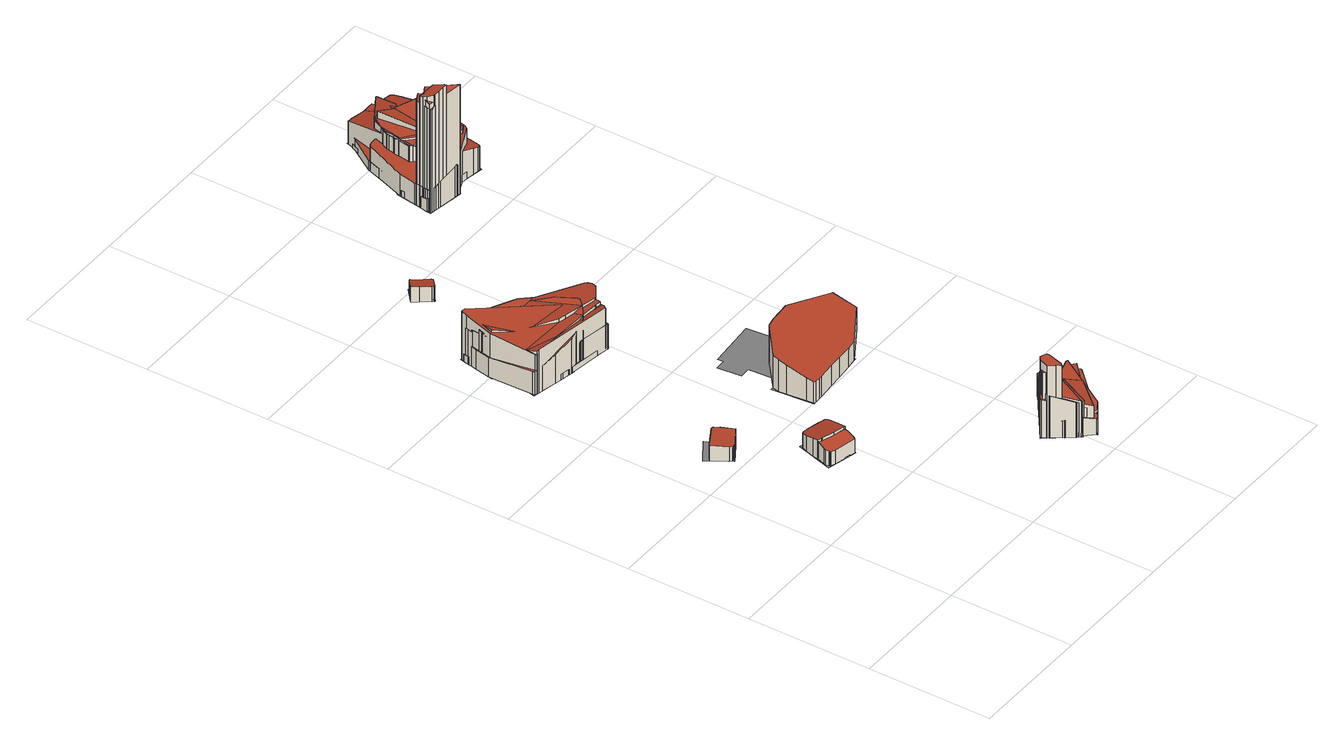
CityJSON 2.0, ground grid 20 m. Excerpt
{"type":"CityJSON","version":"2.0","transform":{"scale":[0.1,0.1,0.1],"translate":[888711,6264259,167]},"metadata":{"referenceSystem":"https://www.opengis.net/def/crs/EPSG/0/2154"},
"CityObjects":{
"building1":{"type":"Building","attributes":{"class":"Building"},"children":["building1-1"]},
"building1-1":{"type":"BuildingPart","parents":["building1"],"geometry":[{"type":"MultiSurface","lod":"2.2","boundaries":[[[0,1,2,3,4,5,6,7,8,9,10,11]],[[12,13,1,0]],[[13,14,2,1]],[[14,15,3,2]],[[15,16,4,3]],[[16,17,5,4]],[[17,18,6,5]],[[18,19,7,6]],[[19,20,8,7]],[[20,21,9,8]],[[21,22,10,9]],[[22,23,11,10]],[[23,12,0,11]],[[24,25,26,18]]],"semantics":{"surfaces":[{"type":"RoofSurface","rf_azimuth":303.61,"rf_slope":4.77},{"type":"WallSurface","on_footprint_edge":true},{"type":"GroundSurface"}],"values":[0,1,1,1,1,1,1,1,1,1,1,1,1,2]}}]},
"building2":{"type":"Building","attributes":{"class":"Building"},"children":["building2-1"]},
"building2-1":{"type":"BuildingPart","parents":["building2"],"geometry":[{"type":"MultiSurface","lod":"2.2","boundaries":[[[27,28,29,30,31,32,33,34,35,36,37,38,39,40,41,42,43,44,45,46]],[[47,48,28,27]],[[48,49,29,28]],[[49,50,30,29]],[[50,51,31,30]],[[51,52,32,31]],[[52,53,33,32]],[[53,54,34,33]],[[54,55,35,34]],[[55,56,36,35]],[[56,57,37,36]],[[57,58,38,37]],[[58,59,39,38]],[[59,60,40,39]],[[60,61,41,40]],[[61,62,42,41]],[[62,63,43,42]],[[63,64,44,43]],[[64,65,45,44]],[[65,66,46,45]],[[66,47,27,46]],[[67,68,69,70,71,72,73,74,75,76,77,78,79]],[[80,81,68,67]],[[81,82,69,68]],[[82,83,70,69]],[[83,84,71,70]],[[84,85,72,71]],[[85,86,73,72]],[[86,87,74,73]],[[87,88,75,74]],[[88,89,76,75]],[[89,90,77,76]],[[90,91,78,77]],[[91,92,79,78]],[[92,80,67,79]],[[93,94,95,96,97,98,99,100,101,102,103,104,105]],[[106,107,94,93]],[[107,108,95,94]],[[108,109,96,95]],[[109,110,97,96]],[[110,111,98,97]],[[111,112,99,98]],[[112,56,100,99]],[[56,113,101,100]],[[113,59,102,101]],[[59,60,103,102]],[[60,114,104,103]],[[114,115,105,104]],[[115,106,93,105]],[[116,117,118,119]]],"semantics":{"surfaces":[{"type":"RoofSurface","rf_azimuth":73.42,"rf_slope":13.65},{"type":"WallSurface","on_footprint_edge":true},{"type":"RoofSurface","rf_azimuth":256.6,"rf_slope":16.47},{"type":"RoofSurface","rf_azimuth":200.84,"rf_slope":1.27},{"type":"GroundSurface"}],"values":[0,1,1,1,1,1,1,1,1,1,1,1,1,1,1,1,1,1,1,1,1,2,1,1,1,1,1,1,1,1,1,1,1,1,1,3,1,1,1,1,1,1,1,1,1,1,1,1,1,4]}}]},
"building3":{"type":"Building","attributes":{"class":"Building"},"children":["building3-1"]},
"building3-1":{"type":"BuildingPart","parents":["building3"],"geometry":[{"type":"MultiSurface","lod":"2.2","boundaries":[[[120,121,122,123,124,125,126,127,128,129,130,131,132,133,134,135,136,137,138,139,140,141,142]],[[143,144,121,120]],[[144,145,122,121]],[[145,146,123,122]],[[146,147,124,123]],[[147,148,125,124]],[[148,149,126,125]],[[149,150,127,126]],[[150,151,128,127]],[[151,152,129,128]],[[152,153,130,129]],[[153,154,131,130]],[[154,155,132,131]],[[155,156,133,132]],[[156,157,134,133]],[[157,158,135,134]],[[158,159,136,135]],[[159,160,137,136]],[[160,161,138,137]],[[161,162,139,138]],[[162,163,140,139]],[[163,164,141,140]],[[164,165,142,141]],[[165,143,120,142]],[[166,167,168,169,170,171,172,173,174,175,176,177,178,179,180,181,182,183,184,185,186,187,188,189]],[[190,191,167,166]],[[191,192,168,167]],[[192,193,169,168]],[[193,194,170,169]],[[194,195,171,170]],[[195,196,172,171]],[[196,197,173,172]],[[197,198,174,173]],[[198,199,175,174]],[[199,200,176,175]],[[200,201,177,176]],[[201,202,178,177]],[[202,203,179,178]],[[203,204,180,179]],[[204,205,181,180]],[[205,206,182,181]],[[206,207,183,182]],[[207,208,184,183]],[[208,209,185,184]],[[209,210,186,185]],[[210,211,187,186]],[[211,212,188,187]],[[212,213,189,188]],[[213,190,166,189]],[[214,215,216,217,218,219,220,221,222,223,224,225]],[[226,227,215,214]],[[227,228,216,215]],[[228,229,217,216]],[[229,230,218,217]],[[230,231,219,218]],[[231,232,220,219]],[[232,233,221,220]],[[233,234,222,221]],[[234,160,223,222]],[[160,235,224,223]],[[235,236,225,224]],[[236,226,214,225]],[[237,238,239,240,241,242,243,244,245,246,247,248]],[[249,227,238,237]],[[227,250,239,238]],[[250,251,240,239]],[[251,252,241,240]],[[252,253,242,241]],[[253,254,243,242]],[[254,255,244,243]],[[255,256,245,244]],[[256,257,246,245]],[[257,258,247,246]],[[258,259,248,247]],[[259,249,237,248]],[[260,261,262,263,264,265,266,267,268,269,270,271]],[[272,273,261,260]],[[273,274,262,261]],[[274,275,263,262]],[[275,276,264,263]],[[276,277,265,264]],[[277,203,266,265]],[[203,278,267,266]],[[278,279,268,267]],[[279,280,269,268]],[[280,281,270,269]],[[281,282,271,270]],[[282,272,260,271]],[[283,284,285,286,287,288,289,290,291,292,293,294]],[[145,295,284,283]],[[295,296,285,284]],[[296,297,286,285]],[[297,298,287,286]],[[298,204,288,287]],[[204,234,289,288]],[[234,299,290,289]],[[299,300,291,290]],[[300,301,292,291]],[[301,302,293,292]],[[302,303,294,293]],[[303,145,283,294]],[[304,305,306,307,308,309,310,311,312]],[[313,227,305,304]],[[227,314,306,305]],[[314,315,307,306]],[[315,316,308,307]],[[316,209,309,308]],[[209,317,310,309]],[[317,318,311,310]],[[318,319,312,311]],[[319,313,304,312]],[[320,321,322,323,324,325,326,327,328,329,330,331]],[[332,333,321,320]],[[333,334,322,321]],[[334,335,323,322]],[[335,336,324,323]],[[336,337,325,324]],[[337,338,326,325]],[[338,339,327,326]],[[339,340,328,327]],[[340,341,329,328]],[[341,234,330,329]],[[234,342,331,330]],[[342,332,320,331]],[[343,344,345,346,347,348,349,350,351,352,353]],[[354,355,344,343]],[[355,356,345,344]],[[356,357,346,345]],[[357,253,347,346]],[[253,205,348,347]],[[205,358,349,348]],[[358,359,350,349]],[[359,360,351,350]],[[360,361,352,351]],[[361,362,353,352]],[[362,354,343,353]],[[363,364,365,366,367,368,369,370,371,372,373,374,375]],[[376,226,364,363]],[[226,377,365,364]],[[377,378,366,365]],[[378,379,367,366]],[[379,380,368,367]],[[380,381,369,368]],[[381,382,370,369]],[[382,383,371,370]],[[383,384,372,371]],[[384,385,373,372]],[[385,386,374,373]],[[386,303,375,374]],[[303,376,363,375]],[[387,388,389,390,391,392,393]],[[394,395,388,387]],[[395,396,389,388]],[[396,397,390,389]],[[397,205,391,390]],[[205,398,392,391]],[[398,399,393,392]],[[399,394,387,393]],[[400,401,402,403,404,405]],[[406,407,401,400]],[[407,408,402,401]],[[408,409,403,402]],[[409,209,404,403]],[[209,210,405,404]],[[210,406,400,405]],[[410,411,412,413,414,415,416,417,201,418,419,420,421,422,423,424,425,426,427,282,428,429,430,431,432,433,434]]],"semantics":{"surfaces":[{"type":"RoofSurface","rf_azimuth":169.54,"rf_slope":16.73},{"type":"WallSurface","on_footprint_edge":true},{"type":"RoofSurface","rf_azimuth":81.33,"rf_slope":8.22},{"type":"RoofSurface","rf_azimuth":76.62,"rf_slope":17.14},{"type":"RoofSurface","rf_azimuth":87.88,"rf_slope":6.89},{"type":"RoofSurface","rf_azimuth":80.01,"rf_slope":19.38},{"type":"RoofSurface","rf_azimuth":330.98,"rf_slope":1.35},{"type":"RoofSurface","rf_azimuth":265.59,"rf_slope":7.6},{"type":"RoofSurface","rf_azimuth":79.43,"rf_slope":12.83},{"type":"RoofSurface","rf_azimuth":275.1,"rf_slope":15.09},{"type":"RoofSurface","rf_azimuth":324.43,"rf_slope":6.82},{"type":"RoofSurface","rf_azimuth":63.95,"rf_slope":19.73},{"type":"RoofSurface","rf_azimuth":0.347,"rf_slope":16.44},{"type":"GroundSurface"}],"values":[0,1,1,1,1,1,1,1,1,1,1,1,1,1,1,1,1,1,1,1,1,1,1,1,2,1,1,1,1,1,1,1,1,1,1,1,1,1,1,1,1,1,1,1,1,1,1,1,1,3,1,1,1,1,1,1,1,1,1,1,1,1,4,1,1,1,1,1,1,1,1,1,1,1,1,5,1,1,1,1,1,1,1,1,1,1,1,1,6,1,1,1,1,1,1,1,1,1,1,1,1,7,1,1,1,1,1,1,1,1,1,8,1,1,1,1,1,1,1,1,1,1,1,1,9,1,1,1,1,1,1,1,1,1,1,1,10,1,1,1,1,1,1,1,1,1,1,1,1,1,11,1,1,1,1,1,1,1,12,1,1,1,1,1,1,13]}}]},
"building4":{"type":"Building","attributes":{"class":"Building"},"children":["building4-1"]},
"building4-1":{"type":"BuildingPart","parents":["building4"],"geometry":[{"type":"MultiSurface","lod":"2.2","boundaries":[[[435,436,437,438,439,440,441,442,443,444,445,446,447]],[[448,449,436,435]],[[449,450,437,436]],[[450,451,438,437]],[[451,452,439,438]],[[452,453,440,439]],[[453,454,441,440]],[[454,455,442,441]],[[455,456,443,442]],[[456,457,444,443]],[[457,458,445,444]],[[458,459,446,445]],[[459,460,447,446]],[[460,448,435,447]],[[461,462,463,464,465,466,467,468,469,470,471,472,473,474,475,476]],[[477,478,462,461]],[[478,479,463,462]],[[479,480,464,463]],[[480,481,465,464]],[[481,482,466,465]],[[482,483,467,466]],[[483,484,468,467]],[[484,485,469,468]],[[485,486,470,469]],[[486,487,471,470]],[[487,488,472,471]],[[488,489,473,472]],[[489,490,474,473]],[[490,491,475,474]],[[491,492,476,475]],[[492,477,461,476]],[[493,494,495,496,497,498,499,500,501,502,503,504,505]],[[506,507,494,493]],[[507,508,495,494]],[[508,509,496,495]],[[509,510,497,496]],[[510,511,498,497]],[[511,512,499,498]],[[512,513,500,499]],[[513,514,501,500]],[[514,515,502,501]],[[515,491,503,502]],[[491,516,504,503]],[[516,517,505,504]],[[517,506,493,505]],[[518,519,520,521,522,523,524,525,526,527,528,529]],[[530,531,519,518]],[[531,532,520,519]],[[532,533,521,520]],[[533,534,522,521]],[[534,535,523,522]],[[535,536,524,523]],[[536,537,525,524]],[[537,538,526,525]],[[538,539,527,526]],[[539,540,528,527]],[[540,541,529,528]],[[541,530,518,529]],[[542,543,544,545,546,547,548,549]],[[550,551,543,542]],[[551,552,544,543]],[[552,553,545,544]],[[553,554,546,545]],[[554,555,547,546]],[[555,556,548,547]],[[556,557,549,548]],[[557,550,542,549]],[[558,559,560,561,562,563,564]],[[565,566,559,558]],[[566,567,560,559]],[[567,568,561,560]],[[568,569,562,561]],[[569,570,563,562]],[[570,571,564,563]],[[571,565,558,564]],[[572,573,574,575,576,577,578,579,580,581,582]],[[583,584,573,572]],[[584,585,574,573]],[[585,552,575,574]],[[552,586,576,575]],[[586,587,577,576]],[[587,588,578,577]],[[588,589,579,578]],[[589,590,580,579]],[[590,591,581,580]],[[591,592,582,581]],[[592,583,572,582]],[[593,594,595,596,597,598,599,600,601,602]],[[603,604,594,593]],[[604,605,595,594]],[[605,606,596,595]],[[606,607,597,596]],[[607,608,598,597]],[[608,609,599,598]],[[609,610,600,599]],[[610,611,601,600]],[[611,612,602,601]],[[612,603,593,602]],[[613,614,615,616,617,618,619,620,621,622]],[[623,624,614,613]],[[624,478,615,614]],[[478,625,616,615]],[[625,626,617,616]],[[626,627,618,617]],[[627,628,619,618]],[[628,629,620,619]],[[629,630,621,620]],[[630,631,622,621]],[[631,623,613,622]],[[632,633,634,635,636,637,638,639,640,641,642,643,644]],[[645,646,633,632]],[[646,647,634,633]],[[647,648,635,634]],[[648,649,636,635]],[[649,650,637,636]],[[650,651,638,637]],[[651,652,639,638]],[[652,653,640,639]],[[653,654,641,640]],[[654,655,642,641]],[[655,630,643,642]],[[630,656,644,643]],[[656,645,632,644]],[[657,658,659,660,661,662,663]],[[664,665,658,657]],[[665,666,659,658]],[[666,667,660,659]],[[667,668,661,660]],[[668,669,662,661]],[[669,670,663,662]],[[670,664,657,663]],[[671,672,673,674,675,676,677]],[[678,679,672,671]],[[679,680,673,672]],[[680,681,674,673]],[[681,682,675,674]],[[682,683,676,675]],[[683,684,677,676]],[[684,678,671,677]],[[685,686,687,688,689,690,691,692]]],"semantics":{"surfaces":[{"type":"RoofSurface","rf_azimuth":310.86,"rf_slope":10.55},{"type":"WallSurface","on_footprint_edge":true},{"type":"RoofSurface","rf_azimuth":138.38,"rf_slope":11.5},{"type":"RoofSurface","rf_azimuth":306.13,"rf_slope":18.21},{"type":"RoofSurface","rf_azimuth":225.04,"rf_slope":8.13},{"type":"RoofSurface","rf_azimuth":285.37,"rf_slope":15.57},{"type":"RoofSurface","rf_azimuth":286.95,"rf_slope":19.33},{"type":"RoofSurface","rf_azimuth":106.07,"rf_slope":3.9},{"type":"RoofSurface","rf_azimuth":126.65,"rf_slope":9.99},{"type":"RoofSurface","rf_azimuth":211.83,"rf_slope":8.66},{"type":"RoofSurface","rf_azimuth":33.2,"rf_slope":19.76},{"type":"RoofSurface","rf_azimuth":321.98,"rf_slope":19.79},{"type":"RoofSurface","rf_azimuth":357.27,"rf_slope":18.38},{"type":"GroundSurface"}],"values":[0,1,1,1,1,1,1,1,1,1,1,1,1,1,2,1,1,1,1,1,1,1,1,1,1,1,1,1,1,1,1,3,1,1,1,1,1,1,1,1,1,1,1,1,1,4,1,1,1,1,1,1,1,1,1,1,1,1,5,1,1,1,1,1,1,1,1,6,1,1,1,1,1,1,1,7,1,1,1,1,1,1,1,1,1,1,1,8,1,1,1,1,1,1,1,1,1,1,9,1,1,1,1,1,1,1,1,1,1,10,1,1,1,1,1,1,1,1,1,1,1,1,1,11,1,1,1,1,1,1,1,12,1,1,1,1,1,1,1,13]}}]},
"building5":{"type":"Building","attributes":{"class":"Building"},"children":["building5-1"]},
"building5-1":{"type":"BuildingPart","parents":["building5"],"geometry":[{"type":"MultiSurface","lod":"2.2","boundaries":[[[693,694,695,696,697,698,699,700,701,702,703,704,705,706,707,708]],[[709,710,694,693]],[[710,711,695,694]],[[711,712,696,695]],[[712,713,697,696]],[[713,714,698,697]],[[714,715,699,698]],[[715,716,700,699]],[[716,717,701,700]],[[717,718,702,701]],[[718,719,703,702]],[[719,720,704,703]],[[720,721,705,704]],[[721,722,706,705]],[[722,723,707,706]],[[723,724,708,707]],[[724,709,693,708]],[[725,726,727,728,729,730,731,732,733]],[[734,735,726,725]],[[735,736,727,726]],[[736,737,728,727]],[[737,738,729,728]],[[738,739,730,729]],[[739,740,731,730]],[[740,741,732,731]],[[741,742,733,732]],[[742,734,725,733]],[[743,744,709,745]]],"semantics":{"surfaces":[{"type":"RoofSurface","rf_azimuth":34.79,"rf_slope":17.18},{"type":"WallSurface","on_footprint_edge":true},{"type":"RoofSurface","rf_azimuth":11.29,"rf_slope":5.41},{"type":"GroundSurface"}],"values":[0,1,1,1,1,1,1,1,1,1,1,1,1,1,1,1,1,2,1,1,1,1,1,1,1,1,1,3]}}]},
"building6":{"type":"Building","attributes":{"class":"Building"},"children":["building6-1"]},
"building6-1":{"type":"BuildingPart","parents":["building6"],"geometry":[{"type":"MultiSurface","lod":"2.2","boundaries":[[[746,747,748,749,750,751,752,753,754,755,756,757,758,759,760,761,762,763]],[[764,765,747,746]],[[765,766,748,747]],[[766,767,749,748]],[[767,768,750,749]],[[768,769,751,750]],[[769,770,752,751]],[[770,771,753,752]],[[771,772,754,753]],[[772,773,755,754]],[[773,774,756,755]],[[774,775,757,756]],[[775,776,758,757]],[[776,777,759,758]],[[777,778,760,759]],[[778,779,761,760]],[[779,780,762,761]],[[780,781,763,762]],[[781,764,746,763]],[[782,783,784,785,775,786,787,788,789,790,791,792,793,794,795,796,797]]],"semantics":{"surfaces":[{"type":"RoofSurface","rf_azimuth":283.19,"rf_slope":17.77},{"type":"WallSurface","on_footprint_edge":true},{"type":"GroundSurface"}],"values":[0,1,1,1,1,1,1,1,1,1,1,1,1,1,1,1,1,1,1,2]}}]},
"building7":{"type":"Building","attributes":{"class":"Building"},"children":["building7-1"]},
"building7-1":{"type":"BuildingPart","parents":["building7"],"geometry":[{"type":"MultiSurface","lod":"2.2","boundaries":[[[798,799,800,801,802,803,804,805,806,807,808,809,810,811,812,813,814,815,816,817,818]],[[819,820,799,798]],[[820,821,800,799]],[[821,822,801,800]],[[822,823,802,801]],[[823,824,803,802]],[[824,825,804,803]],[[825,826,805,804]],[[826,827,806,805]],[[827,828,807,806]],[[828,829,808,807]],[[829,830,809,808]],[[830,831,810,809]],[[831,832,811,810]],[[832,833,812,811]],[[833,834,813,812]],[[834,835,814,813]],[[835,836,815,814]],[[836,837,816,815]],[[837,838,817,816]],[[838,839,818,817]],[[839,819,798,818]],[[840,841,842,843,844,845,846,847,848,849,850,851,852,853,854,855,856,857,858,859,860,861,862,863,864]],[[865,866,841,840]],[[866,867,842,841]],[[867,868,843,842]],[[868,869,844,843]],[[869,870,845,844]],[[870,871,846,845]],[[871,872,847,846]],[[872,873,848,847]],[[873,874,849,848]],[[874,875,850,849]],[[875,876,851,850]],[[876,877,852,851]],[[877,878,853,852]],[[878,879,854,853]],[[879,880,855,854]],[[880,881,856,855]],[[881,882,857,856]],[[882,883,858,857]],[[883,884,859,858]],[[884,885,860,859]],[[885,886,861,860]],[[886,887,862,861]],[[887,888,863,862]],[[888,889,864,863]],[[889,865,840,864]],[[890,891,892,893,894,895,896,897,898]],[[899,900,891,890]],[[900,901,892,891]],[[901,902,893,892]],[[902,903,894,893]],[[903,904,895,894]],[[904,876,896,895]],[[876,905,897,896]],[[905,906,898,897]],[[906,899,890,898]],[[907,908,909,910,911,912,913,914,915,916,917,918,919,920,921,922,923,924]],[[925,926,908,907]],[[926,927,909,908]],[[927,928,910,909]],[[928,929,911,910]],[[929,930,912,911]],[[930,931,913,912]],[[931,932,914,913]],[[932,933,915,914]],[[933,934,916,915]],[[934,935,917,916]],[[935,936,918,917]],[[936,937,919,918]],[[937,938,920,919]],[[938,939,921,920]],[[939,940,922,921]],[[940,941,923,922]],[[941,942,924,923]],[[942,925,907,924]],[[943,944,945,946,947,948,949,950,951,952,953,954,955]],[[956,925,944,943]],[[925,957,945,944]],[[957,958,946,945]],[[958,959,947,946]],[[959,960,948,947]],[[960,961,949,948]],[[961,962,950,949]],[[962,963,951,950]],[[963,964,952,951]],[[964,965,953,952]],[[965,966,954,953]],[[966,967,955,954]],[[967,956,943,955]],[[968,969,970,971,972,973,974,975,976,977,978,979,980,981,982,983,984,985,986,987,988]],[[989,990,969,968]],[[990,991,970,969]],[[991,992,971,970]],[[992,993,972,971]],[[993,994,973,972]],[[994,995,974,973]],[[995,996,975,974]],[[996,997,976,975]],[[997,998,977,976]],[[998,999,978,977]],[[999,1000,979,978]],[[1000,1001,980,979]],[[1001,1002,981,980]],[[1002,1003,982,981]],[[1003,1004,983,982]],[[1004,1005,984,983]],[[1005,885,985,984]],[[885,1006,986,985]],[[1006,1007,987,986]],[[1007,1008,988,987]],[[1008,989,968,988]],[[1009,1010,1011,1012,1013,1014,1015,1016,1017,1018,1019]],[[1020,1021,1010,1009]],[[1021,1022,1011,1010]],[[1022,1023,1012,1011]],[[1023,1024,1013,1012]],[[1024,1025,1014,1013]],[[1025,1026,1015,1014]],[[1026,1027,1016,1015]],[[1027,1028,1017,1016]],[[1028,1029,1018,1017]],[[1029,1030,1019,1018]],[[1030,1020,1009,1019]],[[1031,1032,1033,1034,1035,1036,1037,1038,1039,1040]],[[1041,1042,1032,1031]],[[1042,1043,1033,1032]],[[1043,1044,1034,1033]],[[1044,1045,1035,1034]],[[1045,1046,1036,1035]],[[1046,1047,1037,1036]],[[1047,1048,1038,1037]],[[1048,1049,1039,1038]],[[1049,1050,1040,1039]],[[1050,1041,1031,1040]],[[1051,1052,1053,1054,1055,1056,1057,1058]],[[1059,1060,1052,1051]],[[1060,1061,1053,1052]],[[1061,1062,1054,1053]],[[1062,1063,1055,1054]],[[1063,1064,1056,1055]],[[1064,1065,1057,1056]],[[1065,1066,1058,1057]],[[1066,1059,1051,1058]],[[1067,1068,1069,1070,1071,1072,1073,1074,1075,1076]],[[1077,1078,1068,1067]],[[1078,1079,1069,1068]],[[1079,1080,1070,1069]],[[1080,1081,1071,1070]],[[1081,1082,1072,1071]],[[1082,1083,1073,1072]],[[1083,1084,1074,1073]],[[1084,1085,1075,1074]],[[1085,887,1076,1075]],[[887,1077,1067,1076]],[[1086,1087,1088,1089,1090,1091,1092,1093,1094,1095,1096,1097]],[[1098,1099,1087,1086]],[[1099,1100,1088,1087]],[[1100,1101,1089,1088]],[[1101,1102,1090,1089]],[[1102,1103,1091,1090]],[[1103,1104,1092,1091]],[[1104,1105,1093,1092]],[[1105,1106,1094,1093]],[[1106,1107,1095,1094]],[[1107,1108,1096,1095]],[[1108,1109,1097,1096]],[[1109,1098,1086,1097]],[[1110,1111,1112,1113,1114,1115,1116,1117,1118,1119,1120,1121]]],"semantics":{"surfaces":[{"type":"RoofSurface","rf_azimuth":79.2,"rf_slope":16.5},{"type":"WallSurface","on_footprint_edge":true},{"type":"RoofSurface","rf_azimuth":170.55,"rf_slope":17.41},{"type":"RoofSurface","rf_azimuth":349.98,"rf_slope":12.38},{"type":"RoofSurface","rf_azimuth":349.14,"rf_slope":18.17},{"type":"RoofSurface","rf_azimuth":170.42,"rf_slope":15.65},{"type":"RoofSurface","rf_azimuth":76,"rf_slope":2.19},{"type":"RoofSurface","rf_azimuth":252.79,"rf_slope":20.17},{"type":"RoofSurface","rf_azimuth":157.55,"rf_slope":19},{"type":"RoofSurface","rf_azimuth":203.63,"rf_slope":13.37},{"type":"RoofSurface","rf_azimuth":126.03,"rf_slope":17.89},{"type":"RoofSurface","rf_azimuth":131.45,"rf_slope":20.37},{"type":"GroundSurface"}],"values":[0,1,1,1,1,1,1,1,1,1,1,1,1,1,1,1,1,1,1,1,1,1,2,1,1,1,1,1,1,1,1,1,1,1,1,1,1,1,1,1,1,1,1,1,1,1,1,1,3,1,1,1,1,1,1,1,1,1,4,1,1,1,1,1,1,1,1,1,1,1,1,1,1,1,1,1,1,5,1,1,1,1,1,1,1,1,1,1,1,1,1,6,1,1,1,1,1,1,1,1,1,1,1,1,1,1,1,1,1,1,1,1,1,7,1,1,1,1,1,1,1,1,1,1,1,8,1,1,1,1,1,1,1,1,1,1,9,1,1,1,1,1,1,1,1,10,1,1,1,1,1,1,1,1,1,1,11,1,1,1,1,1,1,1,1,1,1,1,1,12]}}]}
},
"vertices":[
[12,409,84],[26,386,82],[30,383,81],[32,383,81],[35,384,81],[37,384,81],[66,403,81],[55,421,83],[50,428,83],[49,429,84],[45,429,84],[15,412,84],[12,409,57],[26,386,57],[30,383,57],[32,383,57],[35,384,57],[37,384,57],[66,403,57],[55,421,57],[50,428,57],[49,429,57],[45,429,57],[15,412,57],[43,441,57],[6,417,57],[30,380,57],
[97,288,92],[102,284,93],[103,284,93],[122,278,93],[141,274,92],[143,273,92],[145,280,91],[148,290,88],[152,306,84],[151,308,84],[151,310,83],[150,312,83],[144,314,83],[140,315,83],[118,320,83],[112,321,83],[109,320,84],[107,319,84],[103,311,86],[99,297,90],[97,288,59],[102,284,59],[103,284,59],[122,278,59],[141,274,59],[143,273,59],[145,280,59],[148,290,59],[152,306,59],[151,308,59],[151,310,59],[150,312,59],[144,314,59],[140,315,59],[118,320,59],[112,321,59],[109,320,59],[107,319,59],[103,311,59],[99,297,59],[92,271,85],[93,267,84],[93,265,83],[94,264,83],[101,261,83],[137,253,83],[138,255,84],[141,265,87],[142,269,88],[141,273,89],[137,274,89],[98,288,90],[93,275,86],[92,271,59],[93,267,59],[93,265,59],[94,264,59],[101,261,59],[137,253,59],[138,255,59],[141,265,59],[142,269,59],[141,273,59],[137,274,59],[98,288,59],[93,275,59],[98,265,60],[106,260,60],[122,256,61],[126,255,61],[137,254,61],[139,258,61],[151,305,62],[151,308,62],[150,311,62],[144,314,61],[140,315,61],[114,320,61],[108,319,61],[98,265,59],[106,260,59],[122,256,59],[126,255,59],[137,254,59],[139,258,59],[151,305,59],[150,311,59],[114,320,59],[108,319,59],[153,312,59],[106,324,59],[89,264,59],[138,252,59],
[18,781,72],[20,710,77],[20,706,77],[21,706,77],[25,704,78],[57,697,88],[89,691,98],[118,694,106],[123,695,108],[126,697,109],[129,699,109],[142,710,113],[148,716,114],[151,720,115],[151,724,115],[140,756,110],[116,791,101],[65,827,83],[39,833,76],[34,831,74],[31,828,74],[27,822,73],[23,806,72],[18,781,38],[20,710,38],[20,706,38],[21,706,38],[25,704,38],[57,697,38],[89,691,38],[118,694,38],[123,695,38],[126,697,38],[129,699,38],[142,710,38],[148,716,38],[151,720,38],[151,724,38],[140,756,38],[116,791,38],[65,827,38],[39,833,38],[34,831,38],[31,828,38],[27,822,38],[23,806,38],[20,786,105],[21,775,107],[22,773,107],[100,720,113],[111,717,113],[167,706,113],[169,706,113],[191,721,111],[192,721,111],[192,722,111],[194,725,110],[195,729,110],[195,733,109],[194,736,109],[193,739,108],[192,740,108],[187,743,108],[110,797,102],[102,801,101],[36,833,98],[34,830,99],[26,816,101],[25,814,101],[25,812,101],[20,786,38],[21,775,38],[22,773,38],[100,720,38],[111,717,38],[167,706,38],[169,706,38],[191,721,38],[192,721,38],[192,722,38],[194,725,38],[195,729,38],[195,733,38],[194,736,38],[193,739,38],[192,740,38],[187,743,38],[110,797,38],[102,801,38],[36,833,38],[34,830,38],[26,816,38],[25,814,38],[25,812,38],[22,793,86],[24,704,112],[26,703,113],[160,684,109],[164,687,107],[167,691,106],[183,743,89],[180,773,81],[180,779,79],[65,827,73],[60,828,73],[23,796,85],[22,793,38],[24,704,38],[26,703,38],[160,684,38],[164,687,38],[167,691,38],[183,743,38],[180,773,38],[180,779,38],[60,828,38],[23,796,38],[22,782,101],[24,704,110],[156,698,110],[158,698,110],[167,697,110],[168,701,110],[169,708,109],[173,752,104],[41,832,95],[38,833,94],[36,829,95],[22,784,100],[22,782,38],[156,698,38],[158,698,38],[167,697,38],[168,701,38],[169,708,38],[173,752,38],[41,832,38],[38,833,38],[36,829,38],[22,784,38],[26,805,47],[102,694,80],[111,690,81],[113,690,81],[161,681,81],[163,681,81],[194,736,60],[182,779,46],[113,806,41],[99,809,41],[71,815,41],[66,816,41],[26,805,38],[102,694,38],[111,690,38],[113,690,38],[161,681,38],[163,681,38],[182,779,38],[113,806,38],[99,809,38],[71,815,38],[66,816,38],[20,706,49],[71,694,48],[82,692,48],[161,682,46],[164,685,46],[193,739,46],[180,779,47],[61,828,50],[55,829,50],[30,829,51],[28,829,51],[26,821,51],[71,694,38],[82,692,38],[161,682,38],[164,685,38],[61,828,38],[55,829,38],[30,829,38],[28,829,38],[26,821,38],[18,778,115],[24,704,105],[162,684,104],[165,686,104],[168,700,106],[36,833,122],[30,834,122],[29,832,122],[27,824,121],[18,778,38],[162,684,38],[165,686,38],[168,700,38],[30,834,38],[29,832,38],[27,824,38],[64,809,60],[64,805,60],[106,701,82],[109,700,82],[142,693,82],[158,690,82],[162,689,82],[165,689,82],[166,691,82],[192,737,70],[180,779,61],[66,824,56],[64,809,38],[64,805,38],[106,701,38],[109,700,38],[142,693,38],[158,690,38],[162,689,38],[165,689,38],[166,691,38],[192,737,38],[66,824,38],[20,787,107],[22,776,104],[108,691,79],[114,690,79],[168,701,80],[192,740,90],[111,796,108],[29,826,117],[27,823,117],[23,804,112],[21,795,109],[20,787,38],[22,776,38],[108,691,38],[114,690,38],[111,796,38],[29,826,38],[27,823,38],[23,804,38],[21,795,38],[22,797,97],[22,793,96],[23,781,95],[24,779,95],[102,693,82],[165,683,75],[193,738,76],[190,741,76],[109,796,88],[39,829,97],[31,832,98],[27,825,98],[26,821,98],[22,797,38],[23,781,38],[24,779,38],[102,693,38],[165,683,38],[193,738,38],[190,741,38],[109,796,38],[39,829,38],[31,832,38],[27,825,38],[58,829,70],[95,704,104],[167,694,96],[192,738,78],[192,740,77],[181,778,67],[177,780,67],[58,829,38],[95,704,38],[167,694,38],[192,738,38],[181,778,38],[177,780,38],[21,778,119],[101,692,95],[193,734,68],[109,797,92],[36,833,114],[34,830,115],[21,778,38],[101,692,38],[193,734,38],[109,797,38],[165,681,38],[171,718,38],[175,717,38],[178,716,38],[181,716,38],[186,717,38],[191,720,38],[193,723,38],[195,734,38],[194,738,38],[191,742,38],[187,745,38],[184,746,38],[180,746,38],[176,746,38],[182,780,38],[111,792,38],[114,807,38],[68,827,38],[29,835,38],[17,774,38],[32,771,38],[18,705,38],[93,690,38],[94,693,38],
[352,40,86],[352,21,83],[366,7,79],[370,8,79],[374,11,79],[377,15,79],[444,85,81],[445,87,81],[439,94,83],[426,112,87],[424,114,87],[420,116,88],[354,95,93],[352,40,52],[352,21,52],[366,7,52],[370,8,52],[374,11,52],[377,15,52],[444,85,52],[445,87,52],[439,94,52],[426,112,52],[424,114,52],[420,116,52],[354,95,52],[328,53,79],[333,43,81],[335,39,82],[373,36,88],[376,36,89],[382,38,89],[384,39,90],[441,91,91],[417,125,83],[412,130,82],[410,130,81],[403,128,81],[378,112,79],[357,97,78],[354,94,78],[329,57,79],[328,53,52],[333,43,52],[335,39,52],[373,36,52],[376,36,52],[382,38,52],[384,39,52],[441,91,52],[417,125,52],[412,130,52],[410,130,52],[403,128,52],[378,112,52],[357,97,52],[354,94,52],[329,57,52],[321,61,127],[323,56,125],[344,27,113],[345,26,112],[349,23,111],[353,21,110],[358,22,109],[371,62,117],[374,77,120],[359,96,128],[354,94,129],[334,79,129],[325,70,128],[321,61,52],[323,56,52],[344,27,52],[345,26,52],[349,23,52],[353,21,52],[358,22,52],[371,62,52],[374,77,52],[359,96,52],[334,79,52],[325,70,52],[330,62,83],[339,35,81],[344,28,81],[346,26,81],[350,23,81],[380,15,83],[381,16,83],[392,23,85],[433,101,97],[431,102,97],[353,82,87],[331,66,83],[330,62,52],[339,35,52],[344,28,52],[346,26,52],[350,23,52],[380,15,52],[381,16,52],[392,23,52],[433,101,52],[431,102,52],[353,82,52],[331,66,52],[327,62,128],[330,50,124],[349,21,115],[363,65,126],[363,82,131],[349,88,133],[343,86,133],[327,66,129],[327,62,52],[330,50,52],[349,21,52],[363,65,52],[363,82,52],[349,88,52],[343,86,52],[327,66,52],[317,65,118],[358,18,98],[373,72,115],[373,75,116],[373,76,117],[359,97,125],[318,68,119],[317,65,52],[358,18,52],[373,72,52],[373,75,52],[373,76,52],[359,97,52],[318,68,52],[338,40,59],[338,37,59],[340,34,59],[349,21,60],[382,24,61],[394,26,61],[442,86,58],[410,135,54],[402,130,54],[382,115,55],[349,91,56],[338,40,52],[338,37,52],[340,34,52],[382,24,52],[394,26,52],[442,86,52],[410,135,52],[402,130,52],[382,115,52],[349,91,52],[319,65,163],[329,55,165],[333,55,165],[341,57,166],[343,62,166],[341,74,164],[337,75,163],[335,75,163],[327,73,162],[321,67,162],[319,65,52],[329,55,52],[333,55,52],[341,57,52],[343,62,52],[341,74,52],[337,75,52],[335,75,52],[327,73,52],[321,67,52],[321,59,177],[328,49,177],[333,43,177],[334,44,178],[335,45,178],[340,69,180],[339,71,181],[336,74,180],[330,76,180],[325,72,179],[321,59,52],[328,49,52],[334,44,52],[335,45,52],[340,69,52],[339,71,52],[336,74,52],[330,76,52],[325,72,52],[321,62,118],[325,55,118],[337,42,117],[341,42,116],[350,42,113],[394,51,98],[398,53,96],[399,53,96],[412,133,76],[408,133,77],[406,133,78],[330,76,112],[322,67,116],[321,62,52],[325,55,52],[337,42,52],[341,42,52],[350,42,52],[394,51,52],[398,53,52],[399,53,52],[412,133,52],[408,133,52],[406,133,52],[322,67,52],[343,37,112],[344,34,111],[364,11,101],[405,57,99],[356,93,121],[344,69,119],[343,61,118],[343,37,52],[344,34,52],[364,11,52],[405,57,52],[356,93,52],[344,69,52],[343,61,52],[319,63,100],[393,28,75],[437,83,61],[399,127,75],[398,127,75],[393,124,77],[388,120,78],[319,63,52],[393,28,52],[437,83,52],[399,127,52],[398,127,52],[393,124,52],[388,120,52],[366,5,52],[397,27,52],[386,44,52],[446,85,52],[410,136,52],[315,66,52],[351,19,52],[355,22,52],
[106,970,56],[113,961,56],[123,947,56],[126,946,55],[128,945,55],[129,946,55],[146,960,48],[147,962,47],[147,964,47],[140,972,47],[133,981,47],[128,987,48],[126,986,48],[124,985,49],[110,974,55],[108,972,55],[106,970,30],[113,961,30],[123,947,30],[126,946,30],[128,945,30],[129,946,30],[146,960,30],[147,962,30],[147,964,30],[140,972,30],[133,981,30],[128,987,30],[126,986,30],[124,985,30],[110,974,30],[108,972,30],[107,970,35],[112,963,34],[121,950,34],[125,944,33],[132,948,33],[143,958,31],[141,972,31],[128,988,32],[118,980,33],[107,970,30],[112,963,30],[121,950,30],[125,944,30],[132,948,30],[143,958,30],[141,972,30],[128,988,30],[118,980,30],[149,962,30],[128,989,30],[126,943,30],
[209,429,98],[210,417,94],[213,386,84],[214,374,81],[217,373,80],[226,373,79],[231,373,79],[260,376,78],[282,378,77],[309,380,76],[326,383,75],[385,419,82],[381,456,94],[380,457,94],[306,483,108],[270,479,109],[255,476,109],[211,439,101],[209,429,44],[210,417,44],[213,386,44],[214,374,44],[217,373,44],[226,373,44],[231,373,44],[260,376,44],[282,378,44],[309,380,44],[326,383,44],[385,419,44],[381,456,44],[380,457,44],[306,483,44],[270,479,44],[255,476,44],[211,439,44],[207,440,44],[213,372,44],[329,382,44],[326,414,44],[381,451,44],[378,486,44],[320,481,44],[307,480,44],[301,545,44],[221,538,44],[222,529,44],[205,528,44],[209,490,44],[226,491,44],[227,485,44],[230,442,44],
[346,1154,80],[375,1108,91],[378,1109,91],[381,1110,90],[384,1112,90],[432,1138,80],[446,1166,71],[448,1171,69],[450,1186,65],[457,1225,53],[459,1238,49],[459,1239,49],[458,1242,48],[458,1244,47],[443,1247,47],[394,1256,47],[384,1258,47],[382,1258,47],[376,1258,48],[349,1167,76],[347,1162,77],[346,1154,8],[375,1108,8],[378,1109,8],[381,1110,8],[384,1112,8],[432,1138,8],[446,1166,8],[448,1171,8],[450,1186,8],[457,1225,8],[459,1238,8],[459,1239,8],[458,1242,8],[458,1244,8],[443,1247,8],[394,1256,8],[384,1258,8],[382,1258,8],[376,1258,8],[349,1167,8],[347,1162,8],[312,1078,45],[315,1077,46],[321,1075,48],[329,1074,51],[359,1069,60],[366,1069,63],[421,1092,78],[422,1093,78],[424,1096,79],[424,1098,79],[425,1100,79],[428,1111,79],[437,1160,80],[437,1164,80],[435,1167,79],[432,1170,78],[367,1199,56],[351,1202,51],[347,1202,50],[344,1200,49],[320,1134,45],[315,1107,45],[314,1097,45],[313,1087,45],[313,1084,45],[312,1078,8],[315,1077,8],[321,1075,8],[329,1074,8],[359,1069,8],[366,1069,8],[421,1092,8],[422,1093,8],[424,1096,8],[424,1098,8],[425,1100,8],[428,1111,8],[437,1160,8],[437,1164,8],[435,1167,8],[432,1170,8],[367,1199,8],[351,1202,8],[347,1202,8],[344,1200,8],[320,1134,8],[315,1107,8],[314,1097,8],[313,1087,8],[313,1084,8],[368,1204,94],[373,1105,89],[375,1102,89],[378,1099,88],[413,1093,80],[426,1100,78],[428,1111,78],[437,1163,78],[428,1173,80],[368,1204,8],[373,1105,8],[375,1102,8],[378,1099,8],[413,1093,8],[426,1100,8],[437,1163,8],[428,1173,8],[343,1133,80],[345,1130,80],[372,1090,68],[386,1082,63],[416,1077,53],[425,1076,50],[429,1076,49],[430,1076,49],[433,1081,48],[437,1103,48],[445,1152,49],[446,1159,49],[432,1249,59],[430,1249,59],[367,1209,77],[352,1180,80],[350,1176,81],[349,1165,81],[343,1133,8],[345,1130,8],[372,1090,8],[386,1082,8],[416,1077,8],[425,1076,8],[429,1076,8],[430,1076,8],[433,1081,8],[437,1103,8],[445,1152,8],[446,1159,8],[432,1249,8],[430,1249,8],[367,1209,8],[352,1180,8],[350,1176,8],[349,1165,8],[343,1135,78],[343,1133,78],[351,1128,80],[357,1127,82],[358,1126,82],[362,1126,83],[366,1126,84],[429,1166,100],[370,1209,82],[367,1206,81],[353,1184,78],[350,1177,78],[349,1172,78],[343,1135,8],[351,1128,8],[357,1127,8],[358,1126,8],[362,1126,8],[366,1126,8],[429,1166,8],[370,1209,8],[367,1206,8],[353,1184,8],[350,1177,8],[349,1172,8],[313,1085,20],[418,1078,20],[430,1081,20],[432,1084,19],[435,1098,19],[436,1103,19],[440,1124,18],[451,1187,15],[419,1250,13],[409,1253,13],[392,1257,13],[383,1258,13],[379,1258,13],[378,1258,13],[376,1255,14],[343,1190,16],[321,1136,18],[320,1134,19],[319,1131,19],[316,1110,19],[314,1096,20],[313,1085,8],[418,1078,8],[430,1081,8],[432,1084,8],[435,1098,8],[436,1103,8],[440,1124,8],[451,1187,8],[419,1250,8],[409,1253,8],[392,1257,8],[383,1258,8],[379,1258,8],[378,1258,8],[376,1255,8],[343,1190,8],[321,1136,8],[319,1131,8],[316,1110,8],[314,1096,8],[312,1079,195],[331,1074,195],[369,1068,197],[370,1068,197],[367,1071,198],[335,1097,203],[331,1100,204],[326,1098,203],[319,1094,201],[316,1091,199],[314,1089,198],[312,1079,8],[331,1074,8],[369,1068,8],[370,1068,8],[367,1071,8],[335,1097,8],[331,1100,8],[326,1098,8],[319,1094,8],[316,1091,8],[314,1089,8],[311,1082,29],[381,1084,51],[417,1094,61],[446,1163,61],[387,1254,31],[384,1256,29],[381,1257,28],[378,1254,28],[344,1202,24],[322,1137,25],[311,1082,8],[381,1084,8],[417,1094,8],[446,1163,8],[387,1254,8],[384,1256,8],[381,1257,8],[378,1254,8],[344,1202,8],[322,1137,8],[312,1077,186],[314,1076,186],[325,1076,189],[338,1079,192],[335,1092,192],[327,1108,192],[325,1108,192],[315,1103,189],[312,1077,8],[314,1076,8],[325,1076,8],[338,1079,8],[335,1092,8],[327,1108,8],[325,1108,8],[315,1103,8],[313,1090,202],[314,1085,204],[319,1077,207],[320,1076,207],[327,1074,209],[335,1073,211],[342,1072,212],[342,1075,212],[339,1092,206],[314,1097,200],[313,1090,8],[314,1085,8],[319,1077,8],[320,1076,8],[327,1074,8],[335,1073,8],[342,1072,8],[342,1075,8],[339,1092,8],[347,1131,66],[369,1098,80],[372,1100,81],[373,1100,81],[376,1103,81],[427,1169,75],[423,1251,51],[418,1252,50],[378,1257,38],[354,1172,56],[349,1145,62],[347,1137,64],[347,1131,8],[369,1098,8],[372,1100,8],[373,1100,8],[376,1103,8],[427,1169,8],[423,1251,8],[418,1252,8],[378,1257,8],[354,1172,8],[349,1145,8],[347,1137,8],[460,1244,8],[376,1260,8],[365,1200,8],[344,1203,8],[341,1183,8],[350,1182,8],[342,1134,8],[320,1138,8],[310,1076,8],[370,1067,8],[373,1084,8],[432,1074,8]
]}
